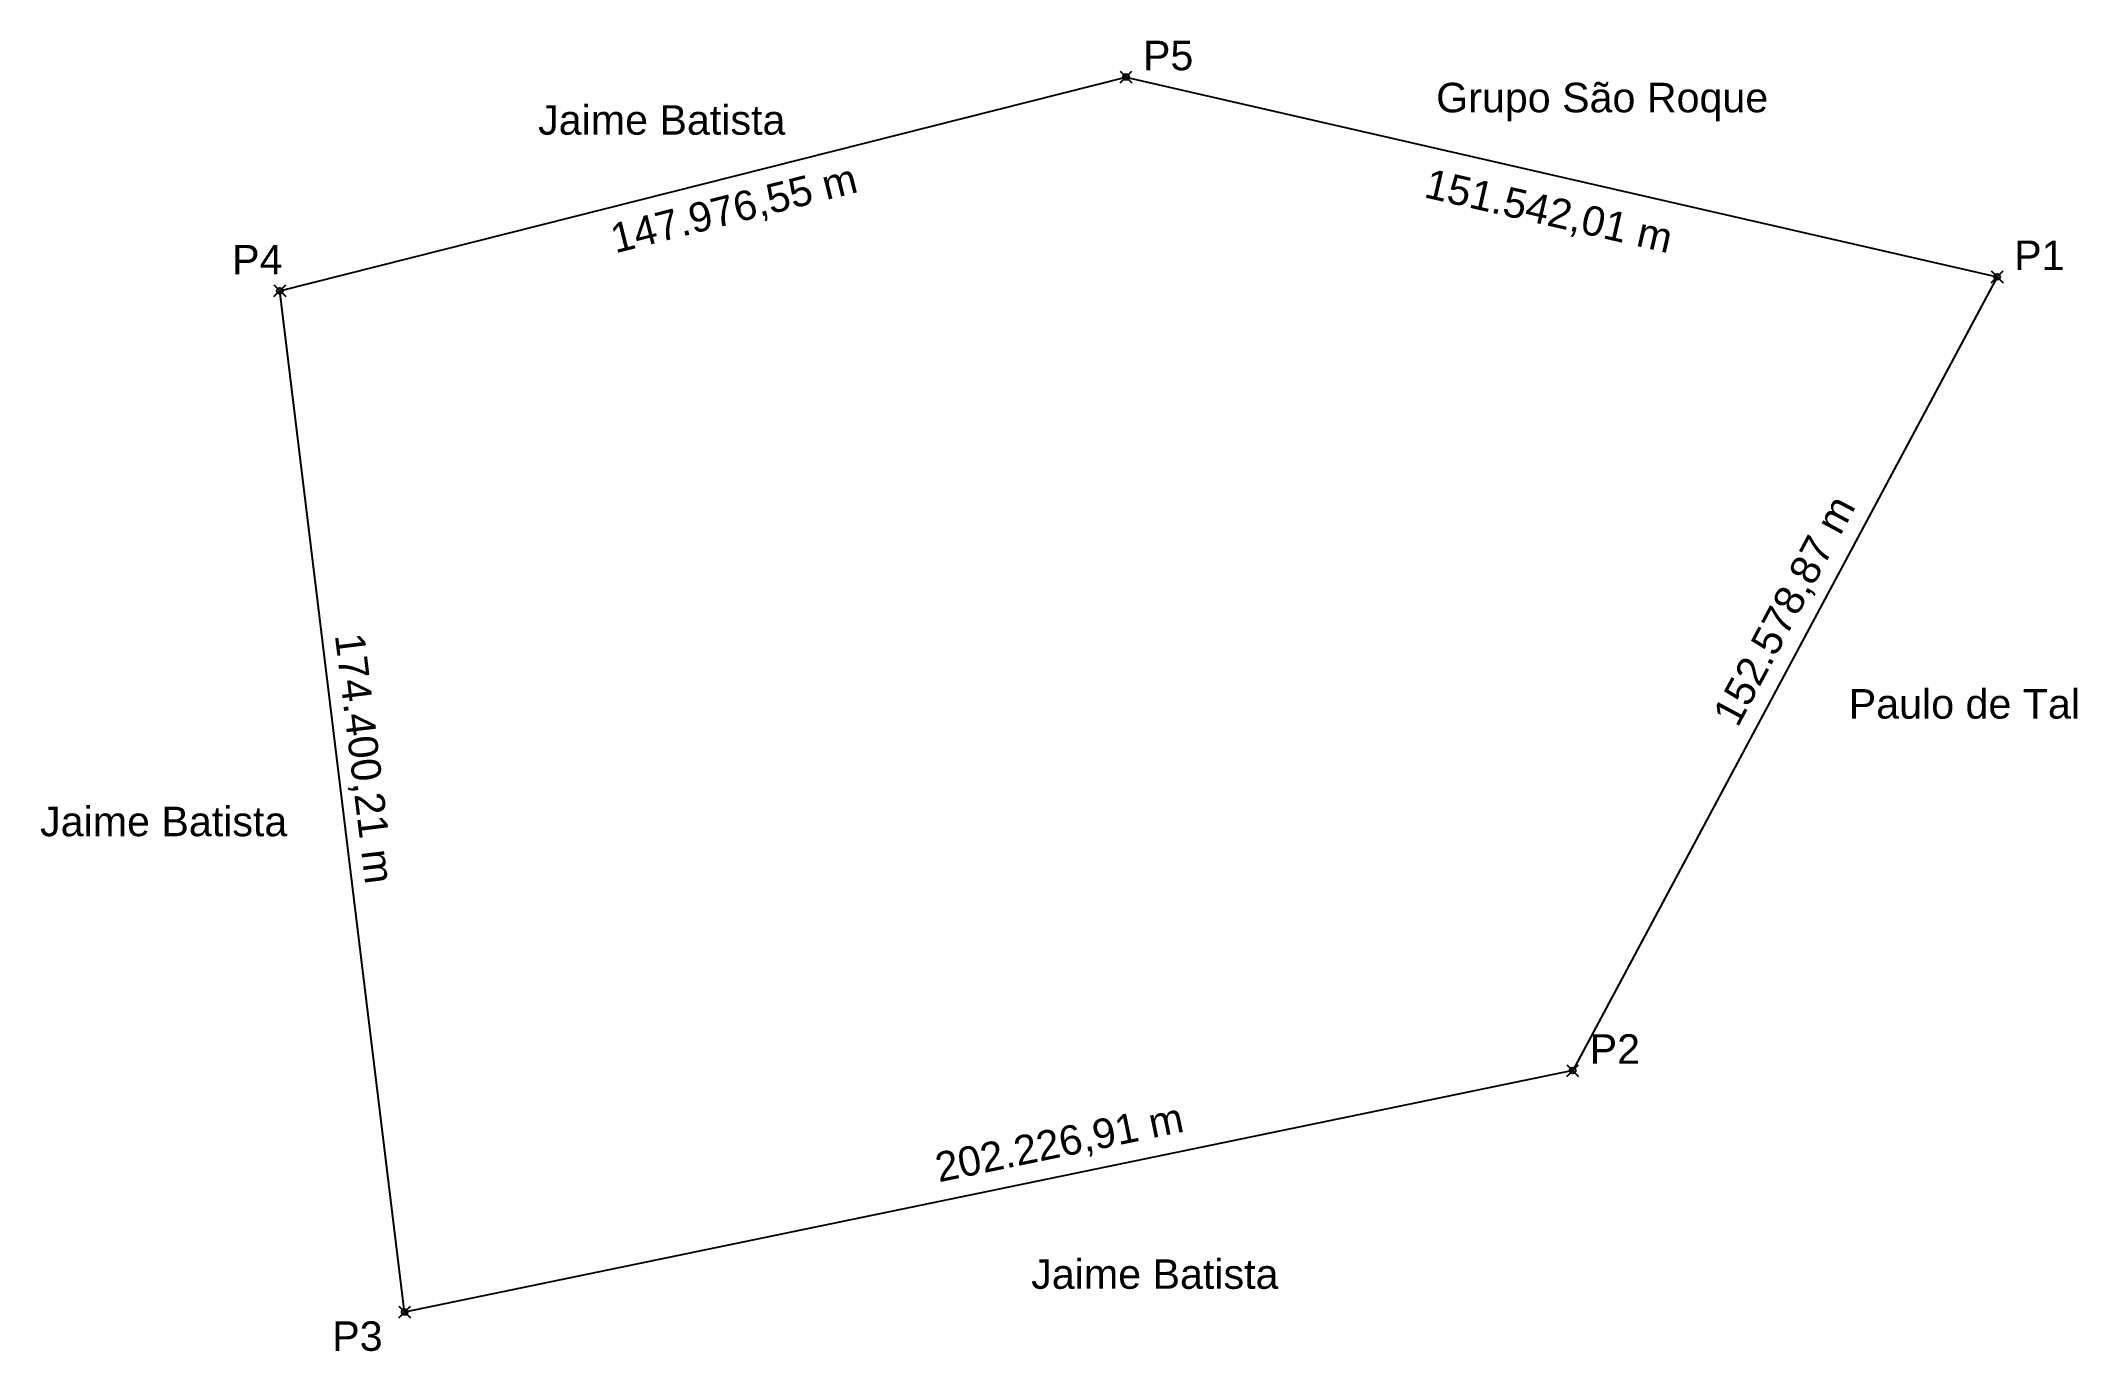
# Model space of a CAD drawing. Header units: metres. Extents: x -548161 to 496284, y -120325 to 7239457.
# Drawn here: x 150990 to 496284, y 7017322 to 7239457 of the extents above.
import ezdxf

# ---------------------------------------------------------------- set-up
doc = ezdxf.new("R2010")
doc.units = ezdxf.units.M
doc.header["$PDMODE"] = 35
doc.header["$PDSIZE"] = 1000
doc.layers.add('ge_textos', color=7, linetype='Continuous')
doc.styles.get("Standard").update_dxf_attribs({"font": 'arial.ttf'})

msp = doc.modelspace()

# ---------------------------------------------------------------- linework, layer by layer
msp.add_lwpolyline([(191520, 7197085), (334995, 7233307)])
at = {"color": 3}
msp.add_lwpolyline([(334995, 7233307), (482704, 7199438)], dxfattribs=at)
at = {"color": 1}
for points in [[(482704, 7199438), (410731, 7064900)], [(212689, 7023975), (191520, 7197085)], [(410731, 7064900), (212689, 7023975)]]:
    msp.add_lwpolyline(points, dxfattribs=at)
for p in [(334995, 7233307), (482704, 7199438), (191520, 7197085), (410731, 7064900), (212689, 7023975)]:
    msp.add_point(p)

# ---------------------------------------------------------------- texts
at = {"layer": 'ge_textos'}
for s, p in [('P5', (337872, 7234457)), ('Grupo São Roque', (387587, 7227328)), ('Jaime Batista', (235327, 7223536)), ('P4', (183438, 7199847)), ('P1', (485581, 7200588)), ('Paulo de Tal', (457537, 7124557)), ('Jaime Batista', (150881, 7104624)), ('P2', (413608, 7066051)), ('Jaime Batista', (318926, 7027907)), ('P3', (200415, 7017393))]:
    msp.add_text(s, height=5000, dxfattribs=at).set_placement(p)
for s, rotation, p in [('147.976,55 m', 14.16877, (248396, 7203404)), ('151.542,01 m', 347.08537, (385327, 7212971)), ('152.578,87 m', 61.85478, (438687, 7122900)), ('174.400,21 m', 276.97167, (200849, 7138718)), ('202.226,91 m', 11.67587, (303260, 7045951))]:
    msp.add_text(s, height=5000, rotation=rotation, dxfattribs=at).set_placement(p)

doc.saveas('drawing.dxf')
